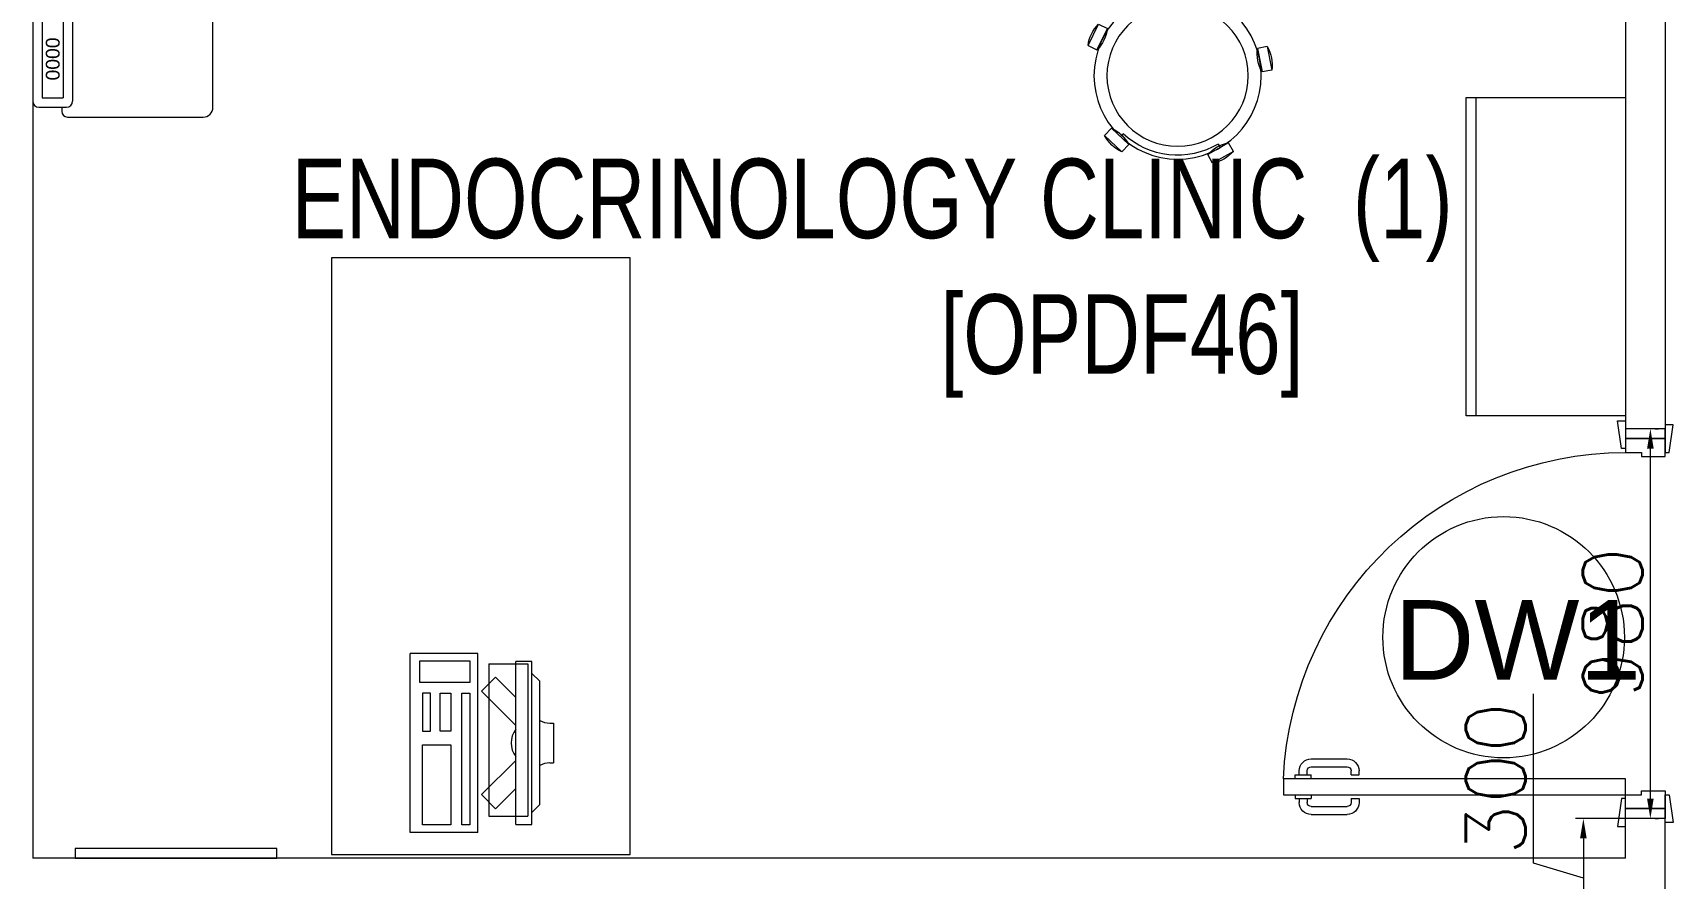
# Model space of a CAD drawing. Header units: millimetres. Extents: x -2143172 to 5255, y -610845 to 279739.
# Drawn here: x -1067857 to -1063737, y -576073 to -573948 of the extents above; entities that cross this region are included whole.
import ezdxf

# ---------------------------------------------------------------- set-up
doc = ezdxf.new("R2010")
doc.units = ezdxf.units.MM
doc.header["$LTSCALE"] = 30
doc.linetypes.add('HIDDEN', pattern=[9.525, 6.35, -3.175])
doc.layers.get('0').update_dxf_attribs({"lineweight": 5})
doc.layers.get('Defpoints').update_dxf_attribs({"lineweight": 5})
for name, color, linetype, lineweight in [('72_EGR_BASE_TEXT', 7, 'Continuous', 5), ('dims.', 152, 'Continuous', 5), ('DTAG', 20, 'Continuous', 9), ('LOADING', 163, 'Continuous', 5), ('Walls', 32, 'Continuous', 5)]:
    doc.layers.add(name, color=color, linetype=linetype, lineweight=lineweight)
doc.layers.add('Wooden Joinery', color=7, linetype='Continuous', lineweight=5, true_color=0x521300)
doc.styles.add('SIMPLEX', font='SIMPLEX.shx', dxfattribs={"height": 150})
doc.styles.get("Standard").update_dxf_attribs({"font": ''})
doc.styles.add('TTLB-A0-JeddahDP$0$swis721', font='swiss.ttf')
doc.styles.add('X3G_ENTITY_9EC9', font='swisscl.ttf', dxfattribs={"height": 0.2})
doc.styles.add('X3G_ENTITY_9F38', font='swisscl.ttf', dxfattribs={"height": 0.2})
doc.styles.get('Standard').set_extended_font_data('@Arial Unicode MS')
doc.dimstyles.new('Buk', dxfattribs={"dimtxt": 150, "dimasz": 50, "dimexe": 20, "dimexo": 25, "dimgap": 20, "dimtad": 1, "dimdec": 0, "dimrnd": 5, "dimdsep": 46, "dimtxsty": 'SIMPLEX', "dimcen": 0, "dimdle": 20, "dimclrd": 256, "dimclre": 256, "dimclrt": 256, "dimadec": 0, "dimazin": 0, "dimtfac": 0.0075, "dimtdec": 0, "dimtmove": 1, "dimatfit": 2, "dimldrblk": 'ARCHTICK', "dimfxl": 1, "dimtolj": 1, "dimtzin": 0, "dimlwd": -1, "dimlwe": -1, "dimarcsym": 0})

# ---------------------------------------------------------------- blocks, each defined once
blk = doc.blocks.new('*D334')
at = {"layer": 'Defpoints', "color": 0, "transparency": 16777216}
for p in [(-1063757, -575923.1, 0.1), (-1063962.6, -576223.1), (-1063757, -576223.1, 0.1)]:
    blk.add_point(p, dxfattribs=at)
at = {"layer": 'dims.', "transparency": 16777216}
for p, q in [((-1064087.6, -576035.6), (-1064087.6, -575609.9)), ((-1063962.6, -575973.1), (-1063962.6, -576173.1)), ((-1063962.6, -576073.1), (-1064087.6, -576035.6))]:
    blk.add_line(p, q, dxfattribs=at)
at = {"layer": 'dims.', "linetype": 'Continuous', "transparency": 16777216}
for p, q in [((-1063782, -575923.1), (-1063982.6, -575923.1)), ((-1063782, -576223.1), (-1063982.6, -576223.1))]:
    blk.add_line(p, q, dxfattribs=at)
at = {"layer": 'dims.', "transparency": 16777216}
for points in [[(-1063971, -575973.1), (-1063954.3, -575973.1), (-1063962.6, -575923.1)], [(-1063971, -576173.1), (-1063954.3, -576173.1), (-1063962.6, -576223.1)]]:
    blk.add_solid(points, dxfattribs=at)
at = {"layer": 'dims.', "transparency": 16777216, "insert": (-1064182.6, -575822.8), "char_height": 150, "attachment_point": 5, "rotation": 90, "style": 'SIMPLEX'}
blk.add_mtext('\\A1;300', dxfattribs=at)
blk = doc.blocks.new('_ArchTick')
at = {"color": 0, "linetype": 'ByBlock', "const_width": 0.15}
blk.add_lwpolyline([(-0.5, -0.5), (0.5, 0.5)], dxfattribs=at)
blk = doc.blocks.new('*D335')
at = {"layer": 'Defpoints', "color": 0, "transparency": 16777216}
for p in [(-1063807, -574943.1, 0.1), (-1063794.3, -574943.1), (-1063807, -575923.1, 0.1)]:
    blk.add_point(p, dxfattribs=at)
at = {"layer": 'dims.', "linetype": 'Continuous', "transparency": 16777216}
for p, q in [((-1063782, -574943.1), (-1063774.3, -574943.1)), ((-1063782, -575923.1), (-1063774.3, -575923.1))]:
    blk.add_line(p, q, dxfattribs=at)
at = {"layer": 'dims.', "transparency": 16777216}
blk.add_line((-1063794.3, -575873.1), (-1063794.3, -574993.1), dxfattribs=at)
for points in [[(-1063802.6, -574993.1), (-1063786, -574993.1), (-1063794.3, -574943.1)], [(-1063802.6, -575873.1), (-1063786, -575873.1), (-1063794.3, -575923.1)]]:
    blk.add_solid(points, dxfattribs=at)
at = {"layer": 'dims.', "transparency": 16777216, "insert": (-1063889.3, -575433.1), "char_height": 150, "attachment_point": 5, "rotation": 90, "style": 'SIMPLEX'}
blk.add_mtext('\\A1;980', dxfattribs=at)
blk = doc.blocks.new('A$C72370EFE')
at = {"layer": 'Wooden Joinery'}
for p, q in [((-0.01, -0.04), (-0.02, -0.04)), ((-0.01, -0.03), (-0.01, -0.07)), ((0, -0.03), (-0.01, -0.03)), ((0.04, -0.03), (0.05, -0.03)), ((0.05, -0.03), (0.05, -0.07)), ((0.05, -0.04), (0.06, -0.04)), ((-0.05, -0.07), (-0.05, -0.16)), ((-0.03, -0.07), (-0.03, -0.16)), ((-0.01, -0.06), (-0.02, -0.06)), ((0, -0.07), (-0.01, -0.07)), ((0.04, -0.07), (0.05, -0.07)), ((0.05, -0.06), (0.06, -0.06)), ((0.07, -0.07), (0.07, -0.16)), ((0.09, -0.07), (0.09, -0.16)), ((-0.01, -0.17), (-0.02, -0.17)), ((-0.01, -0.19), (-0.02, -0.19)), ((-0.01, -0.17), (-0.01, -0.19)), ((0.05, -0.17), (0.06, -0.17)), ((0.05, -0.17), (0.05, -0.19)), ((0.05, -0.19), (0.06, -0.19))]:
    blk.add_line(p, q, dxfattribs=at)
for centre, radius, start, end in [((-0.02, -0.07), 0.03, 90, 180), ((0.06, -0.07), 0.03, 0, 90), ((-0.02, -0.07), 0.01, 90, 180), ((0.06, -0.07), 0.01, 0, 90), ((-0.02, -0.16), 0.03, 180, 270), ((-0.02, -0.16), 0.01, 180, 270), ((0.06, -0.16), 0.01, 270, 0), ((0.06, -0.16), 0.03, 270, 0)]:
    blk.add_arc(centre, radius, start, end, dxfattribs=at)
blk = doc.blocks.new('A$C5DAD61B4')
at = {"layer": 'Wooden Joinery'}
for points in [[(80, 959.1), (80, 969.1), (10, 979.1), (10, 959.1)], [(940, 959.1), (940, 969.1), (1010, 979.1), (1010, 959.1)], [(70, 859.1), (70, 849.1), (0, 839.1), (0, 859.1)], [(120, 859.1), (120, 0), (80, 0), (80, 859.1)], [(950, 859.1), (950, 849.1), (1020, 839.1), (1020, 859.1)]]:
    blk.add_lwpolyline(points, close=True, dxfattribs=at)
for points in [[(45, 859.1), (45, 959.1), (20, 959.1), (20, 859.1), (45, 859.1)], [(45, 859.1), (80, 859.1), (80, 899.1), (90, 899.1), (90, 959.1), (45, 959.1), (45, 859.1)], [(975, 859.1), (940, 859.1), (940, 899.1), (930, 899.1), (930, 959.1), (975, 959.1), (975, 859.1)], [(975, 859.1), (975, 959.1), (1000, 959.1), (1000, 859.1), (975, 859.1)]]:
    blk.add_lwpolyline(points, dxfattribs=at)
blk.add_arc((80, 859.1), 860, 272.666, 0, dxfattribs=at)
at = {"layer": 'Wooden Joinery', "xscale": 999.9999999998854, "yscale": 999.9999999998854, "zscale": 999.9999999998854, "rotation": 180}
blk.add_blockref('A$C72370EFE', (120, 0), dxfattribs=at)
blk = doc.blocks.new('A$C164D1FF0')
at = {"layer": 'DTAG'}
blk.add_circle((0, 0), 303.3, dxfattribs=at)
at = {"layer": 'DTAG', "insert": (-275.2, 93.3), "char_height": 200, "width": 6547.939, "attachment_point": 1, "style": 'TTLB-A0-JeddahDP$0$swis721'}
blk.add_mtext('DW1', dxfattribs=at)
blk = doc.blocks.new('ITCWLS1-P')
for p, q in [((-0.2651, 0.43, 0), (-0.3051, 0.43, 0)), ((-0.3051, 0.43, 0), (-0.3051, 0.02, 0)), ((-0.2651, 0.43, 0), (-0.2651, 0.02, 0)), ((-0.17, 0.45), (-0.17, 0)), ((-0.17, 0.45), (0, 0.45)), ((-0.1496, 0.4305), (-0.1291, 0.4305)), ((-0.1291, 0.4305), (-0.1291, 0.4089)), ((0, 0.45), (0, 0)), ((-0.3251, 0.38, 0), (-0.3051, 0.4, 0)), ((-0.3251, 0.38, 0), (-0.3251, 0.07, 0)), ((-0.3251, 0.07, 0), (-0.3051, 0.05, 0)), ((-0.3051, 0.02, 0), (-0.2651, 0.02, 0)), ((-0.17, 0), (0, 0))]:
    blk.add_line(p, q)
at = {"color": 8, "linetype": 'HIDDEN'}
for p, q in [((-0.197, 0.4094), (-0.295, 0.4094)), ((-0.295, 0.0264), (-0.295, 0.4094)), ((-0.197, 0.0264), (-0.197, 0.4094)), ((-0.197, 0.0264), (-0.295, 0.0264))]:
    blk.add_line(p, q, dxfattribs=at)
at = {"color": 1, "extrusion": (2.48281e-10, 3.18408e-10, -1)}
for p, q in [((-0.2651, 0.3395), (-0.2144, 0.3902)), ((-0.1791, 0.3548), (-0.2144, 0.3902)), ((-0.2651, 0.2688), (-0.1791, 0.3548))]:
    blk.add_line(p, q, dxfattribs=at)
at = {"color": 1}
for p, q in [((-0.3503, 0.275), (-0.3596, 0.275)), ((-0.3596, 0.175), (-0.3596, 0.275)), ((-0.3503, 0.175), (-0.3596, 0.175))]:
    blk.add_line(p, q, dxfattribs=at)
at = {"color": 1, "extrusion": (2.48281e-10, -3.18408e-10, -1)}
for p, q in [((-0.2651, 0.1812), (-0.1791, 0.0952)), ((-0.2651, 0.1105), (-0.2144, 0.0598)), ((-0.1791, 0.0952), (-0.2144, 0.0598))]:
    blk.add_line(p, q, dxfattribs=at)
blk.add_lwpolyline([(-0.1291, 0.4089), (-0.1291, 0.1), (-0.1496, 0.1), (-0.1496, 0.4305)])
for points in [[(-0.1019, 0.4305), (-0.0304, 0.4305), (-0.0304, 0.2294), (-0.1019, 0.2294)], [(-0.1019, 0.1954), (-0.0747, 0.1954), (-0.0747, 0.1), (-0.1019, 0.1)], [(-0.0304, 0.1954), (-0.0508, 0.1954), (-0.0508, 0.1), (-0.0304, 0.1)], [(-0.1496, 0.0727), (-0.0236, 0.0727), (-0.0236, 0.0182), (-0.1496, 0.0182)]]:
    blk.add_lwpolyline(points, close=True)
at = {"color": 250, "linetype": 'Continuous'}
for points in [[(-0.1496, 0.1), (-0.1496, 0.1), (-0.1496, 0.1), (-0.1496, 0.1), (-0.1496, 0.1), (-0.1496, 0.1), (-0.1496, 0.1), (-0.1496, 0.1), (-0.1496, 0.1)], [(-0.1496, 0.1), (-0.1496, 0.1), (-0.1496, 0.1), (-0.1496, 0.1), (-0.1496, 0.1), (-0.1496, 0.1), (-0.1496, 0.1), (-0.1496, 0.1), (-0.1496, 0.1), (-0.1496, 0.1), (-0.1496, 0.1), (-0.1496, 0.1), (-0.1496, 0.1), (-0.1496, 0.1), (-0.1496, 0.1), (-0.1496, 0.1), (-0.1496, 0.1), (-0.1496, 0.1)], [(-0.1496, 0.1), (-0.1496, 0.1), (-0.1496, 0.1), (-0.1496, 0.1), (-0.1496, 0.1), (-0.1496, 0.1), (-0.1496, 0.1), (-0.1496, 0.1), (-0.1496, 0.1), (-0.1496, 0.1)], [(-0.1496, 0.1), (-0.1496, 0.1), (-0.1496, 0.1), (-0.1496, 0.1), (-0.1496, 0.1), (-0.1496, 0.1), (-0.1496, 0.1)], [(-0.1496, 0.1), (-0.1496, 0.1), (-0.1496, 0.1), (-0.1496, 0.1), (-0.1496, 0.1), (-0.1496, 0.1), (-0.1496, 0.1), (-0.1496, 0.1), (-0.1496, 0.1), (-0.1496, 0.1)], [(-0.1496, 0.1), (-0.1496, 0.1), (-0.1496, 0.1), (-0.1496, 0.1), (-0.1496, 0.1), (-0.1496, 0.1), (-0.1496, 0.1), (-0.1496, 0.1), (-0.1496, 0.1), (-0.1496, 0.1), (-0.1496, 0.1), (-0.1496, 0.1), (-0.1496, 0.1), (-0.1496, 0.1), (-0.1496, 0.1)], [(-0.1496, 0.1), (-0.1496, 0.1), (-0.1496, 0.1), (-0.1496, 0.1), (-0.1496, 0.1), (-0.1496, 0.1), (-0.1496, 0.1), (-0.1496, 0.1), (-0.1496, 0.1), (-0.1496, 0.1)], [(-0.1496, 0.1), (-0.1496, 0.1), (-0.1496, 0.1), (-0.1496, 0.1), (-0.1496, 0.1), (-0.1496, 0.1), (-0.1496, 0.1), (-0.1496, 0.1), (-0.1496, 0.1), (-0.1496, 0.1)], [(-0.1496, 0.1), (-0.1496, 0.1), (-0.1496, 0.1), (-0.1496, 0.1), (-0.1496, 0.1), (-0.1496, 0.1), (-0.1496, 0.1), (-0.1496, 0.1), (-0.1496, 0.1), (-0.1496, 0.1), (-0.1496, 0.1), (-0.1496, 0.1), (-0.1496, 0.1), (-0.1496, 0.1), (-0.1496, 0.1), (-0.1496, 0.1), (-0.1496, 0.1), (-0.1496, 0.1), (-0.1496, 0.1), (-0.1496, 0.1), (-0.1496, 0.1), (-0.1496, 0.1), (-0.1496, 0.1), (-0.1496, 0.1), (-0.1496, 0.1), (-0.1496, 0.1), (-0.1496, 0.1), (-0.1496, 0.1), (-0.1496, 0.1), (-0.1496, 0.1), (-0.1496, 0.1), (-0.1496, 0.1), (-0.1496, 0.1), (-0.1496, 0.1), (-0.1496, 0.1), (-0.1496, 0.1), (-0.1496, 0.1), (-0.1496, 0.1), (-0.1496, 0.1), (-0.1496, 0.1), (-0.1496, 0.1), (-0.1496, 0.1), (-0.1496, 0.1), (-0.1496, 0.1), (-0.1496, 0.1), (-0.1496, 0.1), (-0.1496, 0.1), (-0.1496, 0.1), (-0.1496, 0.1), (-0.1496, 0.1), (-0.1496, 0.1), (-0.1496, 0.1), (-0.1496, 0.1), (-0.1496, 0.1)], [(-0.1496, 0.1), (-0.1496, 0.1), (-0.1496, 0.1), (-0.1496, 0.1), (-0.1496, 0.1), (-0.1496, 0.1), (-0.1496, 0.1), (-0.1496, 0.1), (-0.1496, 0.1), (-0.1496, 0.1), (-0.1496, 0.1), (-0.1496, 0.1), (-0.1496, 0.1), (-0.1496, 0.1), (-0.1496, 0.1), (-0.1496, 0.1), (-0.1496, 0.1), (-0.1496, 0.1), (-0.1496, 0.1), (-0.1496, 0.1), (-0.1496, 0.1), (-0.1496, 0.1), (-0.1496, 0.1), (-0.1496, 0.1), (-0.1496, 0.1), (-0.1496, 0.1), (-0.1496, 0.1), (-0.1496, 0.1), (-0.1496, 0.1), (-0.1496, 0.1), (-0.1496, 0.1), (-0.1496, 0.1), (-0.1496, 0.1), (-0.1496, 0.1), (-0.1496, 0.1), (-0.1496, 0.1), (-0.1496, 0.1), (-0.1496, 0.1), (-0.1496, 0.1), (-0.1496, 0.1), (-0.1496, 0.1), (-0.1496, 0.1), (-0.1496, 0.1), (-0.1496, 0.1), (-0.1496, 0.1), (-0.1496, 0.1), (-0.1496, 0.1), (-0.1496, 0.1), (-0.1496, 0.1), (-0.1496, 0.1), (-0.1496, 0.1), (-0.1496, 0.1), (-0.1496, 0.1), (-0.1496, 0.1), (-0.1496, 0.1), (-0.1496, 0.1), (-0.1496, 0.1), (-0.1496, 0.1), (-0.1496, 0.1), (-0.1496, 0.1), (-0.1496, 0.1), (-0.1496, 0.1), (-0.1496, 0.1), (-0.1496, 0.1), (-0.1496, 0.1), (-0.1496, 0.1), (-0.1496, 0.1), (-0.1496, 0.1), (-0.1496, 0.1), (-0.1496, 0.1), (-0.1496, 0.1), (-0.1496, 0.1), (-0.1496, 0.1), (-0.1496, 0.1), (-0.1496, 0.1), (-0.1496, 0.1), (-0.1496, 0.1), (-0.1496, 0.1), (-0.1496, 0.1), (-0.1496, 0.1), (-0.1496, 0.1), (-0.1496, 0.1), (-0.1496, 0.1), (-0.1496, 0.1), (-0.1496, 0.1), (-0.1496, 0.1), (-0.1496, 0.1), (-0.1496, 0.1), (-0.1496, 0.1)], [(-0.1496, 0.1), (-0.1496, 0.1), (-0.1496, 0.1), (-0.1496, 0.1), (-0.1496, 0.1), (-0.1496, 0.1), (-0.1496, 0.1), (-0.1496, 0.1), (-0.1496, 0.1), (-0.1496, 0.1), (-0.1496, 0.1), (-0.1496, 0.1)], [(-0.1496, 0.1), (-0.1496, 0.1), (-0.1496, 0.1), (-0.1496, 0.1), (-0.1496, 0.1), (-0.1496, 0.1), (-0.1496, 0.1)], [(-0.1496, 0.1), (-0.1496, 0.1), (-0.1496, 0.1), (-0.1496, 0.1), (-0.1496, 0.1), (-0.1496, 0.1), (-0.1496, 0.1), (-0.1496, 0.1), (-0.1496, 0.1), (-0.1496, 0.1), (-0.1496, 0.1), (-0.1496, 0.1), (-0.1496, 0.1), (-0.1496, 0.1), (-0.1496, 0.1), (-0.1496, 0.1), (-0.1496, 0.1)], [(-0.1496, 0.1), (-0.1496, 0.1), (-0.1496, 0.1), (-0.1496, 0.1), (-0.1496, 0.1), (-0.1496, 0.1), (-0.1496, 0.1), (-0.1496, 0.1), (-0.1496, 0.1), (-0.1496, 0.1), (-0.1496, 0.1), (-0.1496, 0.1), (-0.1496, 0.1), (-0.1496, 0.1), (-0.1496, 0.1), (-0.1496, 0.1), (-0.1496, 0.1), (-0.1496, 0.1), (-0.1496, 0.1), (-0.1496, 0.1), (-0.1496, 0.1), (-0.1496, 0.1), (-0.1496, 0.1), (-0.1496, 0.1), (-0.1496, 0.1), (-0.1496, 0.1), (-0.1496, 0.1), (-0.1496, 0.1), (-0.1496, 0.1), (-0.1496, 0.1), (-0.1496, 0.1), (-0.1496, 0.1), (-0.1496, 0.1), (-0.1496, 0.1), (-0.1496, 0.1), (-0.1496, 0.1), (-0.1496, 0.1), (-0.1496, 0.1), (-0.1496, 0.1), (-0.1496, 0.1), (-0.1496, 0.1), (-0.1496, 0.1), (-0.1496, 0.1), (-0.1496, 0.1), (-0.1496, 0.1), (-0.1496, 0.1), (-0.1496, 0.1), (-0.1496, 0.1), (-0.1496, 0.1), (-0.1496, 0.1), (-0.1496, 0.1), (-0.1496, 0.1), (-0.1496, 0.1), (-0.1496, 0.1), (-0.1496, 0.1), (-0.1496, 0.1), (-0.1496, 0.1), (-0.1496, 0.1), (-0.1496, 0.1), (-0.1496, 0.1), (-0.1496, 0.1), (-0.1496, 0.1), (-0.1496, 0.1), (-0.1496, 0.1), (-0.1496, 0.1), (-0.1496, 0.1), (-0.1496, 0.1), (-0.1496, 0.1), (-0.1496, 0.1), (-0.1496, 0.1), (-0.1496, 0.1), (-0.1496, 0.1), (-0.1496, 0.1), (-0.1496, 0.1), (-0.1496, 0.1), (-0.1496, 0.1), (-0.1496, 0.1), (-0.1496, 0.1), (-0.1496, 0.1), (-0.1496, 0.1), (-0.1496, 0.1), (-0.1496, 0.1), (-0.1496, 0.1), (-0.1496, 0.1), (-0.1496, 0.1), (-0.1496, 0.1), (-0.1496, 0.1), (-0.1496, 0.1), (-0.1496, 0.1), (-0.1496, 0.1), (-0.1496, 0.1), (-0.1496, 0.1), (-0.1496, 0.1), (-0.1496, 0.1), (-0.1496, 0.1), (-0.1496, 0.1), (-0.1496, 0.1), (-0.1496, 0.1), (-0.1496, 0.1), (-0.1496, 0.1), (-0.1496, 0.1), (-0.1496, 0.1), (-0.1496, 0.1), (-0.1496, 0.1), (-0.1496, 0.1), (-0.1496, 0.1), (-0.1496, 0.1), (-0.1496, 0.1), (-0.1496, 0.1), (-0.1496, 0.1), (-0.1496, 0.1)], [(-0.1496, 0.1), (-0.1496, 0.1), (-0.1496, 0.1), (-0.1496, 0.1), (-0.1496, 0.1), (-0.1496, 0.1), (-0.1496, 0.1), (-0.1496, 0.1)]]:
    blk.add_lwpolyline(points, dxfattribs=at)
for points in [[(-0.1496, 0.1), (-0.1496, 0.1), (-0.1496, 0.1), (-0.1496, 0.1), (-0.1496, 0.1), (-0.1496, 0.1), (-0.1496, 0.1), (-0.1496, 0.1), (-0.1496, 0.1), (-0.1496, 0.1), (-0.1496, 0.1), (-0.1496, 0.1), (-0.1496, 0.1), (-0.1496, 0.1), (-0.1496, 0.1), (-0.1496, 0.1), (-0.1496, 0.1), (-0.1496, 0.1), (-0.1496, 0.1), (-0.1496, 0.1), (-0.1496, 0.1), (-0.1496, 0.1), (-0.1496, 0.1), (-0.1496, 0.1), (-0.1496, 0.1), (-0.1496, 0.1), (-0.1496, 0.1), (-0.1496, 0.1), (-0.1496, 0.1), (-0.1496, 0.1), (-0.1496, 0.1), (-0.1496, 0.1), (-0.1496, 0.1), (-0.1496, 0.1), (-0.1496, 0.1), (-0.1496, 0.1), (-0.1496, 0.1), (-0.1496, 0.1), (-0.1496, 0.1), (-0.1496, 0.1), (-0.1496, 0.1), (-0.1496, 0.1), (-0.1496, 0.1), (-0.1496, 0.1), (-0.1496, 0.1), (-0.1496, 0.1), (-0.1496, 0.1), (-0.1496, 0.1), (-0.1496, 0.1), (-0.1496, 0.1), (-0.1496, 0.1), (-0.1496, 0.1), (-0.1496, 0.1), (-0.1496, 0.1), (-0.1496, 0.1), (-0.1496, 0.1), (-0.1496, 0.1), (-0.1496, 0.1), (-0.1496, 0.1), (-0.1496, 0.1), (-0.1496, 0.1), (-0.1496, 0.1), (-0.1496, 0.1), (-0.1496, 0.1), (-0.1496, 0.1), (-0.1496, 0.1), (-0.1496, 0.1), (-0.1496, 0.1), (-0.1496, 0.1), (-0.1496, 0.1), (-0.1496, 0.1), (-0.1496, 0.1), (-0.1496, 0.1), (-0.1496, 0.1), (-0.1496, 0.1), (-0.1496, 0.1), (-0.1496, 0.1), (-0.1496, 0.1), (-0.1496, 0.1), (-0.1496, 0.1), (-0.1496, 0.1), (-0.1496, 0.1), (-0.1496, 0.1), (-0.1496, 0.1), (-0.1496, 0.1), (-0.1496, 0.1), (-0.1496, 0.1), (-0.1496, 0.1), (-0.1496, 0.1), (-0.1496, 0.1), (-0.1496, 0.1), (-0.1496, 0.1), (-0.1496, 0.1), (-0.1496, 0.1), (-0.1496, 0.1), (-0.1496, 0.1), (-0.1496, 0.1), (-0.1496, 0.1), (-0.1496, 0.1), (-0.1496, 0.1), (-0.1496, 0.1), (-0.1496, 0.1), (-0.1496, 0.1), (-0.1496, 0.1), (-0.1496, 0.1), (-0.1496, 0.1), (-0.1496, 0.1), (-0.1496, 0.1), (-0.1496, 0.1), (-0.1496, 0.1), (-0.1496, 0.1), (-0.1496, 0.1), (-0.1496, 0.1), (-0.1496, 0.1), (-0.1496, 0.1), (-0.1496, 0.1), (-0.1496, 0.1), (-0.1496, 0.1), (-0.1496, 0.1), (-0.1496, 0.1), (-0.1496, 0.1), (-0.1496, 0.1), (-0.1496, 0.1), (-0.1496, 0.1), (-0.1496, 0.1), (-0.1496, 0.1), (-0.1496, 0.1), (-0.1496, 0.1), (-0.1496, 0.1), (-0.1496, 0.1), (-0.1496, 0.1), (-0.1496, 0.1), (-0.1496, 0.1), (-0.1496, 0.1), (-0.1496, 0.1), (-0.1496, 0.1), (-0.1496, 0.1), (-0.1496, 0.1), (-0.1496, 0.1), (-0.1496, 0.1), (-0.1496, 0.1), (-0.1496, 0.1), (-0.1496, 0.1), (-0.1496, 0.1), (-0.1496, 0.1), (-0.1496, 0.1), (-0.1496, 0.1), (-0.1496, 0.1), (-0.1496, 0.1), (-0.1496, 0.1), (-0.1496, 0.1), (-0.1496, 0.1), (-0.1496, 0.1), (-0.1496, 0.1), (-0.1496, 0.1), (-0.1496, 0.1), (-0.1496, 0.1), (-0.1496, 0.1), (-0.1496, 0.1), (-0.1496, 0.1), (-0.1496, 0.1), (-0.1496, 0.1), (-0.1496, 0.1), (-0.1496, 0.1), (-0.1496, 0.1), (-0.1496, 0.1), (-0.1496, 0.1), (-0.1496, 0.1), (-0.1496, 0.1), (-0.1496, 0.1), (-0.1496, 0.1), (-0.1496, 0.1), (-0.1496, 0.1), (-0.1496, 0.1), (-0.1496, 0.1), (-0.1496, 0.1), (-0.1496, 0.1), (-0.1496, 0.1), (-0.1496, 0.1), (-0.1496, 0.1), (-0.1496, 0.1), (-0.1496, 0.1), (-0.1496, 0.1), (-0.1496, 0.1), (-0.1496, 0.1), (-0.1496, 0.1), (-0.1496, 0.1), (-0.1496, 0.1), (-0.1496, 0.1), (-0.1496, 0.1), (-0.1496, 0.1), (-0.1496, 0.1), (-0.1496, 0.1), (-0.1496, 0.1), (-0.1496, 0.1), (-0.1496, 0.1), (-0.1496, 0.1), (-0.1496, 0.1), (-0.1496, 0.1), (-0.1496, 0.1), (-0.1496, 0.1), (-0.1496, 0.1), (-0.1496, 0.1), (-0.1496, 0.1), (-0.1496, 0.1), (-0.1496, 0.1), (-0.1496, 0.1), (-0.1496, 0.1), (-0.1496, 0.1), (-0.1496, 0.1), (-0.1496, 0.1), (-0.1496, 0.1), (-0.1496, 0.1), (-0.1496, 0.1), (-0.1496, 0.1), (-0.1496, 0.1), (-0.1496, 0.1), (-0.1496, 0.1), (-0.1496, 0.1), (-0.1496, 0.1), (-0.1496, 0.1), (-0.1496, 0.1), (-0.1496, 0.1), (-0.1496, 0.1), (-0.1496, 0.1), (-0.1496, 0.1), (-0.1496, 0.1), (-0.1496, 0.1), (-0.1496, 0.1), (-0.1496, 0.1), (-0.1496, 0.1), (-0.1496, 0.1), (-0.1496, 0.1), (-0.1496, 0.1), (-0.1496, 0.1), (-0.1496, 0.1), (-0.1496, 0.1), (-0.1496, 0.1), (-0.1496, 0.1), (-0.1496, 0.1), (-0.1496, 0.1), (-0.1496, 0.1), (-0.1496, 0.1), (-0.1496, 0.1), (-0.1496, 0.1), (-0.1496, 0.1), (-0.1496, 0.1), (-0.1496, 0.1), (-0.1496, 0.1), (-0.1496, 0.1), (-0.1496, 0.1), (-0.1496, 0.1), (-0.1496, 0.1), (-0.1496, 0.1), (-0.1496, 0.1), (-0.1496, 0.1), (-0.1496, 0.1), (-0.1496, 0.1), (-0.1496, 0.1), (-0.1496, 0.1), (-0.1496, 0.1), (-0.1496, 0.1), (-0.1496, 0.1), (-0.1496, 0.1), (-0.1496, 0.1), (-0.1496, 0.1), (-0.1496, 0.1), (-0.1496, 0.1), (-0.1496, 0.1), (-0.1496, 0.1), (-0.1496, 0.1), (-0.1496, 0.1), (-0.1496, 0.1), (-0.1496, 0.1), (-0.1496, 0.1), (-0.1496, 0.1), (-0.1496, 0.1)], [(-0.1496, 0.1), (-0.1496, 0.1), (-0.1496, 0.1), (-0.1496, 0.1), (-0.1496, 0.1), (-0.1496, 0.1), (-0.1496, 0.1), (-0.1496, 0.1), (-0.1496, 0.1), (-0.1496, 0.1), (-0.1496, 0.1), (-0.1496, 0.1), (-0.1496, 0.1), (-0.1496, 0.1), (-0.1496, 0.1), (-0.1496, 0.1), (-0.1496, 0.1), (-0.1496, 0.1), (-0.1496, 0.1), (-0.1496, 0.1), (-0.1496, 0.1), (-0.1496, 0.1), (-0.1496, 0.1), (-0.1496, 0.1), (-0.1496, 0.1), (-0.1496, 0.1), (-0.1496, 0.1), (-0.1496, 0.1), (-0.1496, 0.1), (-0.1496, 0.1), (-0.1496, 0.1), (-0.1496, 0.1), (-0.1496, 0.1), (-0.1496, 0.1), (-0.1496, 0.1), (-0.1496, 0.1), (-0.1496, 0.1), (-0.1496, 0.1), (-0.1496, 0.1), (-0.1496, 0.1), (-0.1496, 0.1), (-0.1496, 0.1), (-0.1496, 0.1), (-0.1496, 0.1), (-0.1496, 0.1), (-0.1496, 0.1), (-0.1496, 0.1), (-0.1496, 0.1), (-0.1496, 0.1), (-0.1496, 0.1), (-0.1496, 0.1), (-0.1496, 0.1), (-0.1496, 0.1), (-0.1496, 0.1), (-0.1496, 0.1), (-0.1496, 0.1), (-0.1496, 0.1), (-0.1496, 0.1), (-0.1496, 0.1), (-0.1496, 0.1), (-0.1496, 0.1), (-0.1496, 0.1), (-0.1496, 0.1), (-0.1496, 0.1), (-0.1496, 0.1), (-0.1496, 0.1), (-0.1496, 0.1), (-0.1496, 0.1), (-0.1496, 0.1), (-0.1496, 0.1), (-0.1496, 0.1), (-0.1496, 0.1), (-0.1496, 0.1), (-0.1496, 0.1), (-0.1496, 0.1), (-0.1496, 0.1), (-0.1496, 0.1), (-0.1496, 0.1), (-0.1496, 0.1), (-0.1496, 0.1), (-0.1496, 0.1), (-0.1496, 0.1), (-0.1496, 0.1), (-0.1496, 0.1), (-0.1496, 0.1), (-0.1496, 0.1), (-0.1496, 0.1), (-0.1496, 0.1), (-0.1496, 0.1), (-0.1496, 0.1), (-0.1496, 0.1), (-0.1496, 0.1), (-0.1496, 0.1), (-0.1496, 0.1), (-0.1496, 0.1), (-0.1496, 0.1), (-0.1496, 0.1), (-0.1496, 0.1), (-0.1496, 0.1), (-0.1496, 0.1), (-0.1496, 0.1), (-0.1496, 0.1), (-0.1496, 0.1), (-0.1496, 0.1), (-0.1496, 0.1), (-0.1496, 0.1), (-0.1496, 0.1), (-0.1496, 0.1), (-0.1496, 0.1), (-0.1496, 0.1), (-0.1496, 0.1), (-0.1496, 0.1), (-0.1496, 0.1), (-0.1496, 0.1), (-0.1496, 0.1), (-0.1496, 0.1), (-0.1496, 0.1), (-0.1496, 0.1), (-0.1496, 0.1), (-0.1496, 0.1), (-0.1496, 0.1), (-0.1496, 0.1), (-0.1496, 0.1), (-0.1496, 0.1), (-0.1496, 0.1), (-0.1496, 0.1), (-0.1496, 0.1), (-0.1496, 0.1), (-0.1496, 0.1), (-0.1496, 0.1), (-0.1496, 0.1), (-0.1496, 0.1), (-0.1496, 0.1), (-0.1496, 0.1), (-0.1496, 0.1), (-0.1496, 0.1), (-0.1496, 0.1), (-0.1496, 0.1), (-0.1496, 0.1), (-0.1496, 0.1), (-0.1496, 0.1), (-0.1496, 0.1), (-0.1496, 0.1), (-0.1496, 0.1), (-0.1496, 0.1), (-0.1496, 0.1), (-0.1496, 0.1), (-0.1496, 0.1), (-0.1496, 0.1), (-0.1496, 0.1), (-0.1496, 0.1), (-0.1496, 0.1), (-0.1496, 0.1), (-0.1496, 0.1), (-0.1496, 0.1), (-0.1496, 0.1), (-0.1496, 0.1), (-0.1496, 0.1), (-0.1496, 0.1), (-0.1496, 0.1), (-0.1496, 0.1), (-0.1496, 0.1), (-0.1496, 0.1), (-0.1496, 0.1), (-0.1496, 0.1), (-0.1496, 0.1), (-0.1496, 0.1), (-0.1496, 0.1), (-0.1496, 0.1), (-0.1496, 0.1), (-0.1496, 0.1), (-0.1496, 0.1), (-0.1496, 0.1), (-0.1496, 0.1), (-0.1496, 0.1), (-0.1496, 0.1), (-0.1496, 0.1), (-0.1496, 0.1), (-0.1496, 0.1), (-0.1496, 0.1), (-0.1496, 0.1), (-0.1496, 0.1), (-0.1496, 0.1), (-0.1496, 0.1), (-0.1496, 0.1), (-0.1496, 0.1), (-0.1496, 0.1), (-0.1496, 0.1), (-0.1496, 0.1), (-0.1496, 0.1), (-0.1496, 0.1), (-0.1496, 0.1), (-0.1496, 0.1), (-0.1496, 0.1), (-0.1496, 0.1), (-0.1496, 0.1), (-0.1496, 0.1), (-0.1496, 0.1), (-0.1496, 0.1), (-0.1496, 0.1), (-0.1496, 0.1), (-0.1496, 0.1), (-0.1496, 0.1), (-0.1496, 0.1), (-0.1496, 0.1), (-0.1496, 0.1), (-0.1496, 0.1), (-0.1496, 0.1), (-0.1496, 0.1), (-0.1496, 0.1), (-0.1496, 0.1), (-0.1496, 0.1), (-0.1496, 0.1), (-0.1496, 0.1)], [(-0.1496, 0.1), (-0.1496, 0.1), (-0.1496, 0.1), (-0.1496, 0.1), (-0.1496, 0.1), (-0.1496, 0.1), (-0.1496, 0.1), (-0.1496, 0.1), (-0.1496, 0.1), (-0.1496, 0.1), (-0.1496, 0.1), (-0.1496, 0.1), (-0.1496, 0.1), (-0.1496, 0.1), (-0.1496, 0.1), (-0.1496, 0.1), (-0.1496, 0.1), (-0.1496, 0.1), (-0.1496, 0.1), (-0.1496, 0.1), (-0.1496, 0.1), (-0.1496, 0.1), (-0.1496, 0.1), (-0.1496, 0.1), (-0.1496, 0.1), (-0.1496, 0.1), (-0.1496, 0.1), (-0.1496, 0.1), (-0.1496, 0.1), (-0.1496, 0.1), (-0.1496, 0.1), (-0.1496, 0.1), (-0.1496, 0.1), (-0.1496, 0.1), (-0.1496, 0.1), (-0.1496, 0.1), (-0.1496, 0.1), (-0.1496, 0.1), (-0.1496, 0.1), (-0.1496, 0.1), (-0.1496, 0.1), (-0.1496, 0.1), (-0.1496, 0.1), (-0.1496, 0.1), (-0.1496, 0.1), (-0.1496, 0.1), (-0.1496, 0.1), (-0.1496, 0.1), (-0.1496, 0.1), (-0.1496, 0.1), (-0.1496, 0.1), (-0.1496, 0.1), (-0.1496, 0.1), (-0.1496, 0.1), (-0.1496, 0.1), (-0.1496, 0.1), (-0.1496, 0.1), (-0.1496, 0.1), (-0.1496, 0.1), (-0.1496, 0.1), (-0.1496, 0.1), (-0.1496, 0.1), (-0.1496, 0.1), (-0.1496, 0.1), (-0.1496, 0.1), (-0.1496, 0.1), (-0.1496, 0.1), (-0.1496, 0.1), (-0.1496, 0.1), (-0.1496, 0.1), (-0.1496, 0.1), (-0.1496, 0.1), (-0.1496, 0.1), (-0.1496, 0.1), (-0.1496, 0.1), (-0.1496, 0.1), (-0.1496, 0.1), (-0.1496, 0.1), (-0.1496, 0.1), (-0.1496, 0.1), (-0.1496, 0.1), (-0.1496, 0.1), (-0.1496, 0.1), (-0.1496, 0.1), (-0.1496, 0.1), (-0.1496, 0.1), (-0.1496, 0.1), (-0.1496, 0.1), (-0.1496, 0.1), (-0.1496, 0.1), (-0.1496, 0.1), (-0.1496, 0.1), (-0.1496, 0.1), (-0.1496, 0.1), (-0.1496, 0.1), (-0.1496, 0.1), (-0.1496, 0.1), (-0.1496, 0.1), (-0.1496, 0.1), (-0.1496, 0.1), (-0.1496, 0.1), (-0.1496, 0.1), (-0.1496, 0.1), (-0.1496, 0.1), (-0.1496, 0.1), (-0.1496, 0.1), (-0.1496, 0.1), (-0.1496, 0.1), (-0.1496, 0.1), (-0.1496, 0.1), (-0.1496, 0.1), (-0.1496, 0.1), (-0.1496, 0.1), (-0.1496, 0.1), (-0.1496, 0.1), (-0.1496, 0.1), (-0.1496, 0.1), (-0.1496, 0.1), (-0.1496, 0.1), (-0.1496, 0.1), (-0.1496, 0.1), (-0.1496, 0.1), (-0.1496, 0.1), (-0.1496, 0.1), (-0.1496, 0.1), (-0.1496, 0.1), (-0.1496, 0.1), (-0.1496, 0.1), (-0.1496, 0.1), (-0.1496, 0.1), (-0.1496, 0.1), (-0.1496, 0.1), (-0.1496, 0.1), (-0.1496, 0.1), (-0.1496, 0.1), (-0.1496, 0.1), (-0.1496, 0.1), (-0.1496, 0.1), (-0.1496, 0.1), (-0.1496, 0.1), (-0.1496, 0.1), (-0.1496, 0.1), (-0.1496, 0.1), (-0.1496, 0.1), (-0.1496, 0.1), (-0.1496, 0.1), (-0.1496, 0.1), (-0.1496, 0.1), (-0.1496, 0.1), (-0.1496, 0.1), (-0.1496, 0.1), (-0.1496, 0.1), (-0.1496, 0.1), (-0.1496, 0.1), (-0.1496, 0.1), (-0.1496, 0.1), (-0.1496, 0.1), (-0.1496, 0.1), (-0.1496, 0.1), (-0.1496, 0.1), (-0.1496, 0.1), (-0.1496, 0.1), (-0.1496, 0.1), (-0.1496, 0.1), (-0.1496, 0.1), (-0.1496, 0.1), (-0.1496, 0.1), (-0.1496, 0.1), (-0.1496, 0.1), (-0.1496, 0.1), (-0.1496, 0.1), (-0.1496, 0.1), (-0.1496, 0.1), (-0.1496, 0.1), (-0.1496, 0.1), (-0.1496, 0.1), (-0.1496, 0.1), (-0.1496, 0.1), (-0.1496, 0.1), (-0.1496, 0.1), (-0.1496, 0.1), (-0.1496, 0.1), (-0.1496, 0.1), (-0.1496, 0.1), (-0.1496, 0.1), (-0.1496, 0.1), (-0.1496, 0.1), (-0.1496, 0.1), (-0.1496, 0.1), (-0.1496, 0.1), (-0.1496, 0.1), (-0.1496, 0.1), (-0.1496, 0.1), (-0.1496, 0.1), (-0.1496, 0.1), (-0.1496, 0.1), (-0.1496, 0.1), (-0.1496, 0.1), (-0.1496, 0.1), (-0.1496, 0.1), (-0.1496, 0.1), (-0.1496, 0.1), (-0.1496, 0.1), (-0.1496, 0.1), (-0.1496, 0.1), (-0.1496, 0.1), (-0.1496, 0.1), (-0.1496, 0.1), (-0.1496, 0.1), (-0.1496, 0.1), (-0.1496, 0.1), (-0.1496, 0.1), (-0.1496, 0.1), (-0.1496, 0.1), (-0.1496, 0.1), (-0.1496, 0.1), (-0.1496, 0.1), (-0.1496, 0.1), (-0.1496, 0.1)]]:
    blk.add_lwpolyline(points, close=True, dxfattribs=at)
at = {"color": 1}
for centre, radius, start, end in [((-0.3503, 0.325), 0.05, 270, 300.3093), ((-0.3089, 0.225), 0.0556, 321.9431, 38.0569), ((-0.3503, 0.125), 0.05, 59.6907, 90)]:
    blk.add_arc(centre, radius, start, end, dxfattribs=at)
blk = doc.blocks.new('HF13461A-P')
at = {"layer": 'LOADING'}
for p, q in [((0.0229, 0.4353), (0.0229, 0.3653)), ((0.2579, 0.4503), (0.0379, 0.4503)), ((0.2493, 0.4266), (0.0466, 0.4266)), ((0.0466, 0.4266), (0.0466, 0.3739)), ((0.2493, 0.4266), (0.2493, 0.3739)), ((0.2729, 0.4353), (0.2729, 0.3653)), ((0.0229, 0.3778), (0.0129, 0.3778)), ((0.2493, 0.3739), (0.0466, 0.3739)), ((0.2829, 0.3778), (0.2729, 0.3778)), ((-0.0021, 0.3628), (-0.0021, 0.0228)), ((0.2579, 0.3503), (0.0379, 0.3503)), ((0.2979, 0.0228), (0.2979, 0.3628)), ((0.0229, -0.0022), (0.2729, -0.0022))]:
    blk.add_line(p, q, dxfattribs=at)
for centre, radius, start, end in [((0.0379, 0.4353), 0.015, 90, 180), ((0.2579, 0.4353), 0.015, 0, 90), ((0.0129, 0.3628), 0.015, 90, 180), ((0.2829, 0.3628), 0.015, 0, 90), ((0.0379, 0.3653), 0.015, 180, 270), ((0.2579, 0.3653), 0.015, 270, 0), ((0.0229, 0.0228), 0.025, 180, 270), ((0.2729, 0.0228), 0.025, 270, 0)]:
    blk.add_arc(centre, radius, start, end, dxfattribs=at)
blk.add_text('0000', height=0.03477, dxfattribs=at).set_placement((0.0901, 0.3829))
blk = doc.blocks.new('GF21027-P')
at = {"color": 0}
for p, q in [((0.4, 0.4), (-0.4, 0.4)), ((-0.4, 0.4), (-0.4, 0)), ((0.4, 0), (0.4, 0.4)), ((-0.4, 0.025), (0.4, 0.025)), ((-0.4, 0), (0.4, 0))]:
    blk.add_line(p, q, dxfattribs=at)
blk = doc.blocks.new('HF10037B-P')
at = {"color": 0}
for p, q in [((0.2459, 0.134), (0.1859, 0.134)), ((0.1859, 0.134), (0.1859, 0.109)), ((0.2459, 0.134), (0.2459, 0.109)), ((0.2459, 0.109), (0.1859, 0.109)), ((0, 0), (-0.0142, -0.0583)), ((0, 0), (0.0243, -0.0059)), ((0.0243, -0.0059), (0.01, -0.0642)), ((0.4069, -0.0417), (0.4165, -0.0387)), ((0.4071, -0.0094), (0.431, -0.0018)), ((0.4071, -0.0094), (0.4255, -0.0665)), ((0.431, -0.0018), (0.4493, -0.0589)), ((-0.0142, -0.0583), (0.01, -0.0642)), ((0.4255, -0.0665), (0.4493, -0.0589)), ((0.0524, -0.2725), (0.0674, -0.2525)), ((0.0524, -0.2725), (0.1004, -0.3085)), ((0.0674, -0.2525), (0.1154, -0.2885)), ((0.3125, -0.2897), (0.362, -0.2558)), ((0.3266, -0.3103), (0.3761, -0.2764)), ((0.3267, -0.268), (0.3323, -0.2763)), ((0.3761, -0.2764), (0.362, -0.2558)), ((0.1004, -0.3085), (0.1154, -0.2885)), ((0.3266, -0.3103), (0.3125, -0.2897))]:
    blk.add_line(p, q, dxfattribs=at)
for radius in [0.21, 0.1775]:
    blk.add_circle((0.2161, -0.1014), radius, dxfattribs=at)
for centre, radius, start, end in [((0.2159, 0.0465), 0.0925, 71.0754, 108.9246), ((0.2159, 0.1965), 0.0925, 251.0754, 288.9246), ((0.0779, -0.0499), 0.0925, 147.3419, 185.1912), ((-0.0678, -0.0143), 0.0925, 327.3419, 5.1912), ((0.4996, -0.0113), 0.0925, 178.8412, 216.6904), ((0.3568, -0.057), 0.0925, 358.8412, 36.6904), ((0.2161, -0.1014), 0.2, 303.6037, 17.3657), ((0.1289, -0.2205), 0.0925, 214.1875, 252.0368), ((0.0389, -0.3404), 0.0925, 34.1875, 72.0368), ((0.3867, -0.3449), 0.0925, 105.5121, 143.3614), ((0.3019, -0.2212), 0.0925, 285.5121, 323.3614)]:
    blk.add_arc(centre, radius, start, end, dxfattribs=at)

msp = doc.modelspace()

# ---------------------------------------------------------------- linework, layer by layer
at = {"layer": 'LOADING', "elevation": 0.1}
msp.add_lwpolyline([(-1067107, -576013.5), (-1066357, -576013.5), (-1066357, -574513.5), (-1067107, -574513.5)], close=True, dxfattribs=at)
msp.add_lwpolyline([(-1067244.3, -576023.1), (-1067244.3, -575998.1), (-1067750.3, -575998.1), (-1067750.3, -576023.1), (-1067244.3, -576023.1)], dxfattribs=at)
at = {"layer": 'Walls'}
for p, q in [((-1063757, -572718.1, 0.2), (-1063757, -574943.1, 0.2)), ((-1067857, -572948.1, 0.2), (-1067857, -576023.1, 0.2)), ((-1063857, -572948.1, 0.2), (-1063857, -574943.1, 0.2)), ((-1063757, -574943.1, 0.2), (-1063857, -574943.1, 0.2)), ((-1063857, -576023.1, 0.2), (-1063857, -575923.1, 0.2)), ((-1063757, -575923.1, 0.2), (-1063857, -575923.1, 0.2)), ((-1063757, -576223.1, 0.2), (-1063757, -575923.1, 0.2)), ((-1063857, -576023.1, 0.2), (-1067857, -576023.1, 0.2))]:
    msp.add_line(p, q, dxfattribs=at)

# ---------------------------------------------------------------- block references
at = {"layer": 'DTAG'}
msp.add_blockref('A$C164D1FF0', (-1064162.8, -575467.3, -0.1), dxfattribs=at)
at = {"layer": 'LOADING', "extrusion": (-1.16581e-09, -2.75759e-10, -1), "xscale": 999.9999999999997, "yscale": 999.9999999999997, "zscale": 999.9999999999997, "rotation": 295.7813125359262}
msp.add_blockref('HF10037B-P', (1064979.1, -573817, -0.1), dxfattribs=at)
at = {"layer": 'LOADING', "lineweight": 0, "xscale": 1000, "yscale": 1000, "zscale": 1000, "rotation": 90.00000000000001}
msp.add_blockref('HF13461A-P', (-1067406.7, -574157.8, 0.1), dxfattribs=at)
at = {"layer": 'LOADING', "color": 1, "xscale": -1000, "yscale": 1000, "zscale": 1000, "rotation": 269.9999999790882}
msp.add_blockref('GF21027-P', (-1064257, -574510.6, 0.1), dxfattribs=at)
at = {"layer": 'LOADING', "extrusion": (-8.01373e-06, -1.93993e-16, 1), "xscale": 1000.00000000001, "yscale": 1000.00000000001, "zscale": 1000.00000000001, "rotation": 180}
msp.add_blockref('ITCWLS1-P', (-1066908.9, -575508.1, 8.7), dxfattribs=at)
at = {"layer": 'Wooden Joinery', "xscale": -1, "rotation": 270}
msp.add_blockref('A$C5DAD61B4', (-1064716.1, -575943.1, 0.2), dxfattribs=at)

# ---------------------------------------------------------------- texts
at = {"layer": '72_EGR_BASE_TEXT', "char_height": 200, "attachment_point": 2}
for s, insert, style in [('ENDOCRINOLOGY CLINIC  (1)', (-1065748.9, -574264.2, 0.2), 'X3G_ENTITY_9EC9'), ('[OPDF46]', (-1065121.5, -574605.2, 0.2), 'X3G_ENTITY_9F38')]:
    msp.add_mtext(s, dxfattribs=dict(at, insert=insert, style=style))

# ---------------------------------------------------------------- dimensions: what is measured, and where the dimension line sits
at = {"layer": 'dims.'}
for base, p1, p2, picture, middle in [((-1063794.3, -574943.1, 0.1), (-1063807, -575923.1, 0.2), (-1063807, -574943.1, 0.2), '*D335', (-1063889.3, -575433.1, 0.1)), ((-1063962.6, -576223.1, 0.1), (-1063757, -575923.1, 0.2), (-1063757, -576223.1, 0.2), '*D334', (-1064182.6, -576015.6, 0.1))]:
    dim = msp.add_linear_dim(base=base, p1=p1, p2=p2, angle=90, dimstyle='Buk', dxfattribs=at)
    dim.commit()
    dim.dimension.update_dxf_attribs({"geometry": picture, "text_midpoint": middle})

doc.saveas('drawing.dxf')
